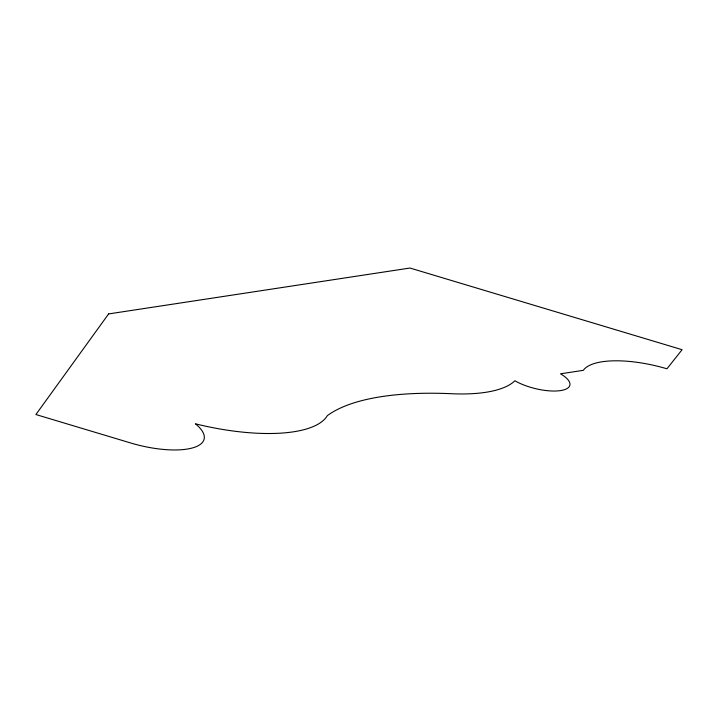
<?xml version="1.0" encoding="UTF-8"?>
<svg xmlns="http://www.w3.org/2000/svg" width="718" height="718" viewBox="0 0 718 718"><rect width="100%" height="100%" fill="white"/><g stroke="black" fill="none" stroke-linecap="round" stroke-linejoin="round"><path stroke-width="1.08" d="M108.615 313.928L35.9 414.537L130.954 443.06A61.811 21.549 13.9 0 0 193.124 447.745A61.811 21.549 13.9 0 0 195.422 423.817A126.862 44.22 13.9 0 0 327.336 415.641A248.724 86.698 13.9 0 1 453.202 393.796A121.495 42.353 13.9 0 0 514.896 380.764A33.136 11.551 13.9 0 0 560.561 390.592A33.136 11.551 13.9 0 0 560.498 373.818L583.303 370.344A72.015 25.103 13.9 0 1 666.95 368.792L682.1 349.702L409.978 268.038L108.615 313.928"/></g></svg>
